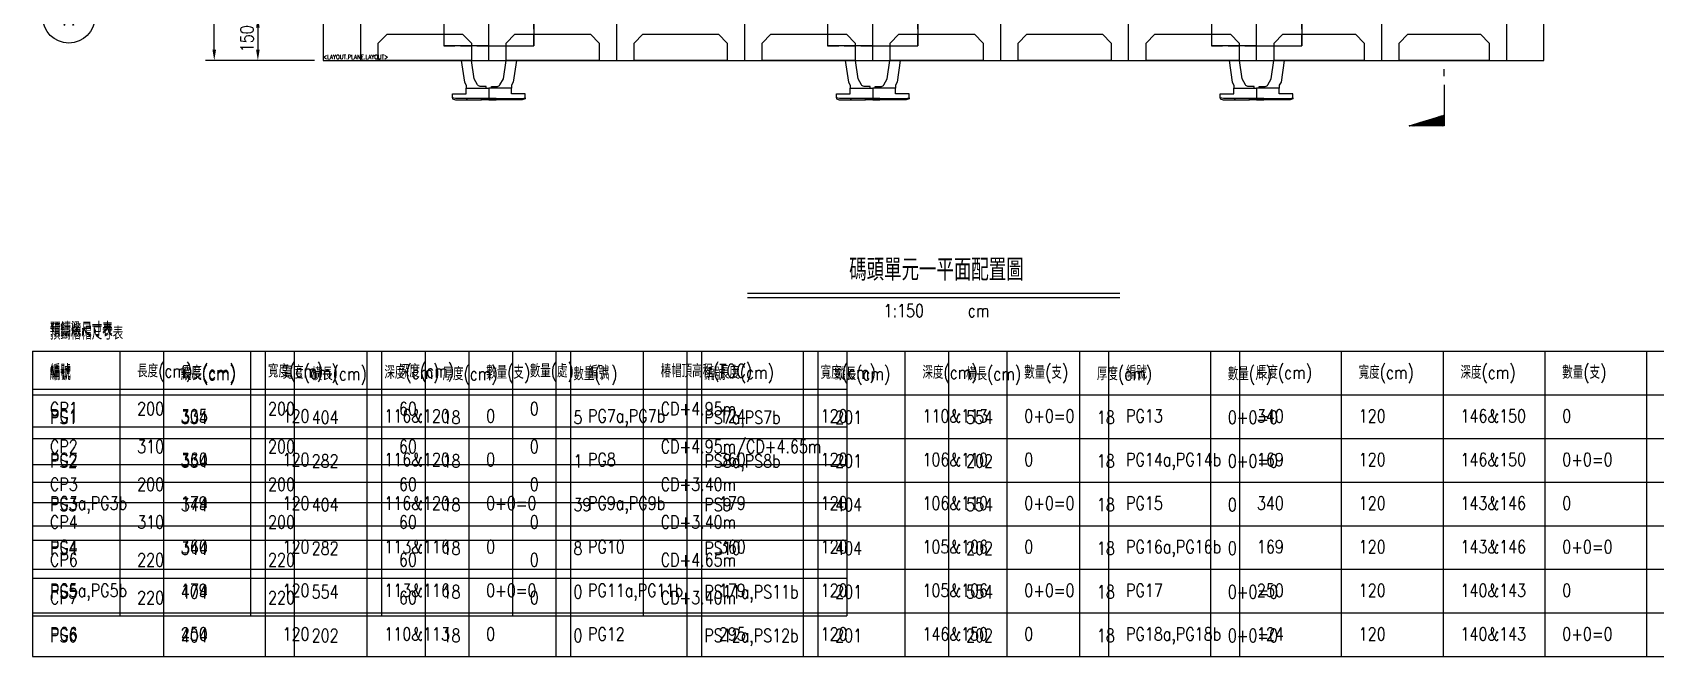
# Model space of a CAD drawing. Extents: x -4754 to 9942, y -22015 to 3841.
# Drawn here: x -1158 to 4422, y -22015 to -19868 of the extents above; entities that cross this region are included whole.
import ezdxf
from ezdxf.enums import TextEntityAlignment as Align

# ---------------------------------------------------------------- set-up
doc = ezdxf.new("R2010")
doc.units = 0
doc.header["$LTSCALE"] = 3
doc.linetypes.add('CENTER', pattern=[2, 1.25, -0.25, 0.25, -0.25])
doc.linetypes.add('DASHED', pattern=[19.05, 12.7, -6.35])
doc.layers.get('0').update_dxf_attribs({"linetype": 'CONTINUOUS'})
doc.layers.add('HB_0', color=7, linetype='CONTINUOUS', transparency=0.5)
for name, color, linetype in [('HB_DIM', 1, 'CONTINUOUS'), ('HB_SYMBOLS', 7, 'CONTINUOUS'), ('HB_TXT_CTEXT', 2, 'CONTINUOUS'), ('RCAD.PARM.Trestle', 2, 'CONTINUOUS'), ('剖面線', 1, 'CONTINUOUS'), ('底圖', 7, 'CONTINUOUS'), ('防舷材', 7, 'CONTINUOUS'), ('預鑄梁', 7, 'CONTINUOUS'), ('預鑄樁帽', 6, 'CONTINUOUS'), ('預鑄版_TXT', 2, 'CONTINUOUS')]:
    doc.layers.add(name, color=color, linetype=linetype)
doc.styles.get("Standard").update_dxf_attribs({"font": 'ROMANS.shx', "width": 0.8, "bigfont": 'chineset.shx'})
doc.dimstyles.new('150cm', dxfattribs={"dimscale": 15, "dimtxt": 3, "dimasz": 2.5, "dimexe": 2, "dimexo": 2, "dimgap": 1, "dimtad": 1, "dimdsep": 46, "dimtxsty": 'Standard', "dimcen": 0, "dimclrt": 2, "dimadec": 0, "dimazin": 0, "dimtfac": 1, "dimtix": 1, "dimtmove": 2, "dimatfit": 3, "dimfxl": 1, "dimtolj": 1, "dimtzin": 0, "dimarcsym": 0})

# ---------------------------------------------------------------- blocks, each defined once
blk = doc.blocks.new('*D64')
at = {"layer": 'HB_DIM', "color": 0, "lineweight": -2}
for p, q in [((-188.2, -16984.7), (-563.2, -16984.7)), ((-533.2, -19927.2), (-533.2, -17022.2)), ((-188.2, -19964.7), (-563.2, -19964.7))]:
    blk.add_line(p, q, dxfattribs=at)
at = {"layer": 'HB_DIM', "color": 0}
for points in [[(-526.9, -17022.2), (-539.4, -17022.2), (-533.2, -16984.7)], [(-539.4, -19927.2), (-526.9, -19927.2), (-533.2, -19964.7)]]:
    blk.add_solid(points, dxfattribs=at)
at = {"layer": 'HB_DIM', "color": 2, "linetype": 'Continuous', "insert": (-570.7, -18474.7), "char_height": 45, "attachment_point": 5, "rotation": 90}
blk.add_mtext('\\A1;2980', dxfattribs=at)
blk = doc.blocks.new('gr_t')
at = {"layer": 'HB_SYMBOLS', "color": 4, "linetype": 'Continuous'}
blk.add_line((0, -6), (0, -15), dxfattribs=at)
blk.add_circle((0, 0), 6, dxfattribs=at)
at = {"layer": 'HB_SYMBOLS', "color": 4, "linetype": 'Continuous', "width": 0.8}
blk.add_attdef('A', text='', height=4.5, dxfattribs=at).set_placement((0, 0), align=Align.MIDDLE)
blk = doc.blocks.new('*D71')
at = {"layer": 'HB_DIM', "color": 0, "lineweight": -2}
for p, q in [((-188.2, -19814.7), (-413.2, -19814.7)), ((-383.2, -19852.2), (-383.2, -19927.2)), ((-188.2, -19964.7), (-413.2, -19964.7))]:
    blk.add_line(p, q, dxfattribs=at)
at = {"layer": 'HB_DIM', "color": 0}
for points in [[(-376.9, -19852.2), (-389.4, -19852.2), (-383.2, -19814.7)], [(-389.4, -19927.2), (-376.9, -19927.2), (-383.2, -19964.7)]]:
    blk.add_solid(points, dxfattribs=at)
at = {"layer": 'HB_DIM', "color": 2, "linetype": 'Continuous', "insert": (-420.7, -19889.7), "char_height": 45, "attachment_point": 5, "rotation": 90}
blk.add_mtext('\\A1;150', dxfattribs=at)
blk = doc.blocks.new('fender')
at = {"color": 7, "linetype": 'Continuous'}
for points in [[(-94.7, -0.1), (-83.8, -75), (-78, -85.1), (-78, -95.1)], [(94.7, -0.1), (83.8, -75), (78, -85.1), (78, -95.1)]]:
    blk.add_lwpolyline(points, dxfattribs=at)
for points in [[(-9, -95.1), (-9, -89.4, 0.414214), (-9.5, -88.9), (-29.8, -88.9, -0.272631), (-38.5, -83.9), (-50, -63.5), (-59.4, -0.1)], [(9, -95.1), (9, -89.4, -0.414214), (9.5, -88.9), (29.8, -88.9, 0.272631), (38.5, -83.9), (50, -63.5), (59.4, -0.1)]]:
    blk.add_lwpolyline(points, format="xyb", dxfattribs=at)
for points in [[(0, -95.1), (0, -131.1), (-114.4, -131.1), (-125, -127.9), (-125, -115.1), (-78, -115.1), (-78, -95.1)], [(0, -95.1), (0, -131.1), (114.4, -131.1), (125, -127.9), (125, -115.1), (78, -115.1), (78, -95.1)], [(-115, -135.1), (-75, -135.1), (-75, -131.1), (-114.4, -131.1), (-125, -127.9), (-125, -132.1)], [(-75, -131.1), (-75, -135.1), (-25, -135.1), (-25, -131.1)], [(0, -131.1), (0, -135.1), (-25, -135.1), (-25, -131.1)], [(0, -131.1), (0, -135.1), (25, -135.1), (25, -131.1)], [(75, -131.1), (75, -135.1), (25, -135.1), (25, -131.1)], [(115, -135.1), (75, -135.1), (75, -131.1), (114.4, -131.1), (125, -127.9), (125, -132.1)]]:
    blk.add_lwpolyline(points, close=True, dxfattribs=at)
blk = doc.blocks.new('title')
at = {"layer": 'HB_TXT_CTEXT', "color": 3}
blk.add_line((-639.6, 0), (639.6, 0), dxfattribs=at)
at = {"layer": 'HB_TXT_CTEXT', "color": 1}
blk.add_line((-639.6, -15), (639.6, -15), dxfattribs=at)
at = {"color": 3, "linetype": 'Continuous', "width": 0.8}
blk.add_attdef('碼頭單元五梁平面配置圖', text='', height=75, dxfattribs=at).set_placement((9.6, 82.5), align=Align.MIDDLE)
at = {"color": 2, "linetype": 'Continuous', "width": 0.8}
for tag, p in [('1:150', (-102.6, -60.5)), ('CM', (154.5, -60))]:
    blk.add_attdef(tag, text='', height=45, dxfattribs=at).set_placement(p, align=Align.MIDDLE)
blk = doc.blocks.new('*X3')
at = {"color": 0, "linetype": 'Continuous'}
for p, q in [((84.3, 269.21), (86.74, 271.65)), ((84.48, 269.21), (86.93, 271.66)), ((79, 269.21), (79.03, 269.24)), ((79.17, 269.21), (79.29, 269.32)), ((79.35, 269.21), (79.54, 269.4)), ((79.53, 269.21), (79.8, 269.48)), ((79.71, 269.21), (80.06, 269.56)), ((79.88, 269.21), (80.31, 269.64)), ((80.06, 269.21), (80.57, 269.72)), ((80.24, 269.21), (80.83, 269.8)), ((80.41, 269.21), (81.09, 269.88)), ((80.59, 269.21), (81.34, 269.96)), ((80.77, 269.21), (81.6, 270.04)), ((80.94, 269.21), (81.86, 270.12)), ((81.12, 269.21), (82.11, 270.2)), ((81.3, 269.21), (82.37, 270.29)), ((81.47, 269.21), (82.63, 270.37)), ((81.65, 269.21), (82.89, 270.45)), ((81.83, 269.21), (83.14, 270.53)), ((82, 269.21), (83.4, 270.61)), ((82.18, 269.21), (83.66, 270.69)), ((82.36, 269.21), (83.91, 270.77)), ((82.53, 269.21), (84.17, 270.85)), ((82.71, 269.21), (84.43, 270.93)), ((82.89, 269.21), (84.69, 271.01)), ((83.06, 269.21), (84.94, 271.09)), ((83.24, 269.21), (85.2, 271.17)), ((83.42, 269.21), (85.46, 271.25)), ((83.59, 269.21), (85.71, 271.33)), ((83.77, 269.21), (85.97, 271.41)), ((83.95, 269.21), (86.23, 271.49)), ((84.12, 269.21), (86.49, 271.57)), ((84.65, 269.21), (86.93, 271.48)), ((84.83, 269.21), (86.93, 271.31)), ((85.01, 269.21), (86.93, 271.13)), ((85.19, 269.21), (86.93, 270.95)), ((85.36, 269.21), (86.93, 270.78)), ((85.54, 269.21), (86.93, 270.6)), ((85.72, 269.21), (86.93, 270.42)), ((85.89, 269.21), (86.93, 270.25)), ((86.07, 269.21), (86.93, 270.07)), ((86.25, 269.21), (86.93, 269.89)), ((86.42, 269.21), (86.93, 269.72)), ((86.6, 269.21), (86.93, 269.54)), ((86.78, 269.21), (86.93, 269.36))]:
    blk.add_line(p, q, dxfattribs=at)
blk = doc.blocks.new('SEND-n')
at = {"color": 3}
for p, q in [((9.44, 0), (0, 0)), ((11.42, 0), (13, 0))]:
    blk.add_line(p, q, dxfattribs=at)
at = {"color": 2, "linetype": 'Continuous'}
blk.add_lwpolyline([(0, 0), (0, 8), (2.5, 0)], close=True, dxfattribs=at)
at = {"color": 2, "linetype": 'Continuous', "rotation": 270}
blk.add_blockref('*X3', (-269.21, 86.93), dxfattribs=at)

msp = doc.modelspace()

# ---------------------------------------------------------------- linework, layer by layer
at = {"layer": 'HB_0', "color": 1, "linetype": 'Continuous'}
for points in [[(-1158.156, -20964.682), (-1158.156, -22014.682)], [(-1158.156, -20964.682), (691.844, -20964.682)], [(-1158.156, -20964.682), (-1158.156, -21874.682)], [(-1158.156, -20964.682), (1641.844, -20964.682)], [(-1158.156, -20964.682), (-1158.156, -22014.682)], [(-1158.156, -20964.682), (1091.844, -20964.682)], [(-858.156, -20964.682), (-858.156, -21874.682)], [(-708.156, -20964.682), (-708.156, -22014.682)], [(-708.156, -20964.682), (-708.156, -22014.682)], [(-408.156, -20964.682), (-408.156, -21874.682)], [(-358.156, -20964.682), (-358.156, -22014.682)], [(-258.156, -20964.682), (-258.156, -22014.682)], [(-8.156, -20964.682), (-8.156, -22014.682)], [(41.844, -20964.682), (41.844, -21874.682)], [(191.844, -20964.682), (191.844, -22014.682)], [(341.844, -20964.682), (341.844, -22014.682)], [(491.844, -20964.682), (491.844, -21874.682)], [(641.844, -20964.682), (641.844, -22014.682)], [(691.844, -20964.682), (691.844, -22014.682)], [(691.844, -20964.682), (691.844, -22014.682)], [(691.844, -20964.682), (2541.844, -20964.682)], [(941.844, -20964.682), (941.844, -21874.682)], [(1091.844, -20964.682), (1091.844, -22014.682)], [(1091.844, -20964.682), (1091.844, -22014.682)], [(1091.844, -20964.682), (3341.844, -20964.682)], [(1141.844, -20964.682), (1141.844, -22014.682)], [(1491.844, -20964.682), (1491.844, -22014.682)], [(1541.844, -20964.682), (1541.844, -22014.682)], [(1641.844, -20964.682), (1641.844, -21874.682)], [(1841.844, -20964.682), (1841.844, -22014.682)], [(1991.844, -20964.682), (1991.844, -22014.682)], [(2191.844, -20964.682), (2191.844, -22014.682)], [(2441.844, -20964.682), (2441.844, -22014.682)], [(2541.844, -20964.682), (2541.844, -22014.682)], [(2541.844, -20964.682), (2541.844, -22014.682)], [(2541.844, -20964.682), (4391.844, -20964.682)], [(2891.844, -20964.682), (2891.844, -22014.682)], [(2991.844, -20964.682), (2991.844, -22014.682)], [(3341.844, -20964.682), (3341.844, -22014.682)], [(3341.844, -20964.682), (3341.844, -22014.682)], [(3691.844, -20964.682), (3691.844, -22014.682)], [(4041.844, -20964.682), (4041.844, -22014.682)], [(4391.844, -20964.682), (4391.844, -22014.682)], [(4391.844, -20964.682), (4391.844, -22014.682)], [(4391.844, -20964.682), (6241.844, -20964.682)], [(-1158.156, -21094.682), (1641.844, -21094.682)], [(-1158.156, -21114.682), (691.844, -21114.682)], [(-1158.156, -21114.682), (1091.844, -21114.682)], [(691.844, -21114.682), (2541.844, -21114.682)], [(1091.844, -21114.682), (3341.844, -21114.682)], [(2541.844, -21114.682), (4391.844, -21114.682)], [(4391.844, -21114.682), (6241.844, -21114.682)], [(-1158.156, -21224.682), (1641.844, -21224.682)], [(-1158.156, -21264.682), (691.844, -21264.682)], [(-1158.156, -21264.682), (1091.844, -21264.682)], [(691.844, -21264.682), (2541.844, -21264.682)], [(1091.844, -21264.682), (3341.844, -21264.682)], [(2541.844, -21264.682), (4391.844, -21264.682)], [(4391.844, -21264.682), (6241.844, -21264.682)], [(-1158.156, -21354.682), (1641.844, -21354.682)], [(-1158.156, -21414.682), (691.844, -21414.682)], [(-1158.156, -21414.682), (1091.844, -21414.682)], [(691.844, -21414.682), (2541.844, -21414.682)], [(1091.844, -21414.682), (3341.844, -21414.682)], [(2541.844, -21414.682), (4391.844, -21414.682)], [(4391.844, -21414.682), (6241.844, -21414.682)], [(-1158.156, -21484.682), (1641.844, -21484.682)], [(-1158.156, -21564.682), (691.844, -21564.682)], [(-1158.156, -21564.682), (1091.844, -21564.682)], [(691.844, -21564.682), (2541.844, -21564.682)], [(1091.844, -21564.682), (3341.844, -21564.682)], [(2541.844, -21564.682), (4391.844, -21564.682)], [(4391.844, -21564.682), (6241.844, -21564.682)], [(-1158.156, -21614.682), (1641.844, -21614.682)], [(-1158.156, -21714.682), (691.844, -21714.682)], [(-1158.156, -21714.682), (1091.844, -21714.682)], [(-1158.156, -21744.682), (1641.844, -21744.682)], [(691.844, -21714.682), (2541.844, -21714.682)], [(1091.844, -21714.682), (3341.844, -21714.682)], [(2541.844, -21714.682), (4391.844, -21714.682)], [(4391.844, -21714.682), (6241.844, -21714.682)], [(-1158.156, -21864.682), (691.844, -21864.682)], [(-1158.156, -21864.682), (1091.844, -21864.682)], [(-1158.156, -21874.682), (1641.844, -21874.682)], [(691.844, -21864.682), (2541.844, -21864.682)], [(1091.844, -21864.682), (3341.844, -21864.682)], [(2541.844, -21864.682), (4391.844, -21864.682)], [(4391.844, -21864.682), (6241.844, -21864.682)], [(-1158.156, -22014.682), (691.844, -22014.682)], [(-1158.156, -22014.682), (1091.844, -22014.682)], [(691.844, -22014.682), (2541.844, -22014.682)], [(1091.844, -22014.682), (3341.844, -22014.682)], [(2541.844, -22014.682), (4391.844, -22014.682)], [(4391.844, -22014.682), (6241.844, -22014.682)]]:
    msp.add_lwpolyline(points, dxfattribs=at)
at = {"layer": '底圖', "color": 4, "linetype": 'Continuous'}
for points in [[(-158.156, -19964.682), (4038.844, -19964.682), (4038.844, -16984.682), (-158.156, -16984.682), (-158.156, -19964.682)], [(30.844, -19904.682), (60.844, -19874.682), (320.844, -19874.682), (350.844, -19904.682), (350.844, -19964.682), (350.844, -19964.682), (30.844, -19964.682), (30.844, -19964.682), (30.844, -19904.682)], [(470.844, -19904.682), (500.844, -19874.682), (760.844, -19874.682), (790.844, -19904.682), (790.844, -19964.682), (790.844, -19964.682), (470.844, -19964.682), (470.844, -19964.682), (470.844, -19904.682)], [(910.844, -19904.682), (940.844, -19874.682), (1200.844, -19874.682), (1230.844, -19904.682), (1230.844, -19964.682), (1230.844, -19964.682), (910.844, -19964.682), (910.844, -19964.682), (910.844, -19904.682)], [(1350.844, -19904.682), (1380.844, -19874.682), (1640.844, -19874.682), (1670.844, -19904.682), (1670.844, -19964.682), (1670.844, -19964.682), (1350.844, -19964.682), (1350.844, -19964.682), (1350.844, -19904.682)], [(1790.844, -19904.682), (1820.844, -19874.682), (2080.844, -19874.682), (2110.844, -19904.682), (2110.844, -19964.682), (2110.844, -19964.682), (1790.844, -19964.682), (1790.844, -19964.682), (1790.844, -19904.682)], [(2230.844, -19904.682), (2260.844, -19874.682), (2520.844, -19874.682), (2550.844, -19904.682), (2550.844, -19964.682), (2550.844, -19964.682), (2230.844, -19964.682), (2230.844, -19964.682), (2230.844, -19904.682)], [(2670.844, -19904.682), (2700.844, -19874.682), (2960.844, -19874.682), (2990.844, -19904.682), (2990.844, -19964.682), (2990.844, -19964.682), (2670.844, -19964.682), (2670.844, -19964.682), (2670.844, -19904.682)], [(3110.844, -19904.682), (3140.844, -19874.682), (3390.844, -19874.682), (3420.844, -19904.682), (3420.844, -19964.682), (3420.844, -19964.682), (3110.844, -19964.682), (3110.844, -19964.682), (3110.844, -19904.682)], [(3540.844, -19904.682), (3570.844, -19874.682), (3820.844, -19874.682), (3850.844, -19904.682), (3850.844, -19964.682), (3850.844, -19964.682), (3540.844, -19964.682), (3540.844, -19964.682), (3540.844, -19904.682)]]:
    msp.add_lwpolyline(points, dxfattribs=at)
at = {"layer": '底圖', "color": 252, "linetype": 'CENTER', "ltscale": 150}
for points in [[(-29.156, -19964.682), (-29.156, -16984.682)], [(410.844, -19964.682), (410.844, -16984.682)], [(850.844, -19964.682), (850.844, -16984.682)], [(1290.844, -19964.682), (1290.844, -16984.682)], [(1730.844, -19964.682), (1730.844, -16984.682)], [(2170.844, -19964.682), (2170.844, -16984.682)], [(2610.844, -19964.682), (2610.844, -16984.682)], [(3050.844, -19964.682), (3050.844, -16984.682)], [(3480.844, -19964.682), (3480.844, -16984.682)], [(3910.844, -19964.682), (3910.844, -16984.682)]]:
    msp.add_lwpolyline(points, dxfattribs=at)
at = {"layer": '預鑄梁', "color": 1, "linetype": 'Continuous'}
for points in [[(255.844, -19814.682), (255.844, -19914.682)], [(565.844, -19814.682), (565.844, -19914.682)], [(1575.844, -19814.682), (1575.844, -19914.682)], [(1885.844, -19814.682), (1885.844, -19914.682)], [(2895.844, -19814.682), (2895.844, -19914.682)], [(3205.844, -19814.682), (3205.844, -19914.682)], [(410.844, -19914.682), (255.844, -19914.682)], [(410.844, -19914.682), (565.844, -19914.682)], [(1730.844, -19914.682), (1575.844, -19914.682)], [(1730.844, -19914.682), (1885.844, -19914.682)], [(3050.844, -19914.682), (2895.844, -19914.682)], [(3050.844, -19914.682), (3205.844, -19914.682)]]:
    msp.add_lwpolyline(points, dxfattribs=at)
at = {"layer": '預鑄樁帽', "linetype": 'DASHED'}
for points in [[(255.844, -19914.682), (565.844, -19914.682), (565.844, -19714.682), (255.844, -19714.682), (255.844, -19914.682)], [(1575.844, -19914.682), (1885.844, -19914.682), (1885.844, -19714.682), (1575.844, -19714.682), (1575.844, -19914.682)], [(2895.844, -19914.682), (3205.844, -19914.682), (3205.844, -19714.682), (2895.844, -19714.682), (2895.844, -19914.682)]]:
    msp.add_lwpolyline(points, dxfattribs=at)

# ---------------------------------------------------------------- block references
at = {"layer": 'HB_TXT_CTEXT', "linetype": 'Continuous', "rotation": 360}
msp.add_blockref('title', (1940.344, -20764.682), dxfattribs=at).add_auto_attribs({'碼頭單元五梁平面配置圖': '碼頭單元一平面配置圖', '1:150': '1:150', 'CM': 'cm'})
at = {"layer": '剖面線', "linetype": 'Continuous', "xscale": 15, "yscale": 15, "zscale": 15, "rotation": 89.99999999912194}
msp.add_blockref('SEND-n', (3695.844, -20189.682), dxfattribs=at)
at = {"layer": '底圖'}
ref = msp.add_blockref('gr_t', (-1033.156, -19814.682), dxfattribs=dict(at, xscale=15, yscale=15, zscale=15, rotation=89.99999999999999))
ref.add_attrib('A', 'A', dxfattribs={"layer": 'HB_SYMBOLS', "color": 4, "linetype": 'Continuous', "height": 60, "width": 0.8}).set_placement((-1033.156, -19814.682), align=Align.MIDDLE)
at = {"layer": '防舷材'}
for p in [(410.844, -19964.682), (1730.844, -19964.682), (3050.844, -19964.682)]:
    msp.add_blockref('fender', p, dxfattribs=at)

# ---------------------------------------------------------------- texts
at = {"layer": 'RCAD.PARM.Trestle', "color": 2, "linetype": 'Continuous', "width": 0.8}
msp.add_text('<LAYOUT.PLANE.LAYOUT>', height=15, rotation=360, dxfattribs=at).set_placement((-158.156, -19964.682), align=Align.BOTTOM_LEFT)
at = {"layer": '預鑄版_TXT', "linetype": 'Continuous', "width": 0.8}
for s, p in [('預鑄梁尺寸表', (-1098.156, -20909.682)), ('預鑄版尺寸表', (-1098.156, -20914.682)), ('預鑄樁帽尺寸表', (-1098.156, -20924.682)), ('編號', (-1098.156, -21054.682)), ('編號', (-1098.156, -21059.682)), ('編號', (-1098.156, -21064.682)), ('長度(cm)', (-798.156, -21054.682)), ('縱長(cm)', (-648.156, -21064.682)), ('長度(cm)', (-648.156, -21059.682)), ('寬度(cm)', (-348.156, -21054.682)), ('寬度(cm)', (-298.156, -21059.682)), ('橫長(cm)', (-198.156, -21064.682)), ('深度(cm)', (51.844, -21059.682)), ('深度(cm)', (101.844, -21054.682)), ('厚度(cm)', (251.844, -21064.682)), ('數量(支)', (401.844, -21059.682)), ('數量(處)', (551.844, -21054.682)), ('數量(片)', (701.844, -21064.682)), ('編號', (751.844, -21059.682)), ('椿帽頂高程(TOC)', (1001.844, -21054.682)), ('編號', (1151.844, -21064.682)), ('長度(cm)', (1201.844, -21059.682)), ('寬度(cm)', (1551.844, -21059.682)), ('縱長(cm)', (1601.844, -21064.682)), ('深度(cm)', (1901.844, -21059.682)), ('橫長(cm)', (2051.844, -21064.682)), ('數量(支)', (2251.844, -21059.682)), ('厚度(cm)', (2501.844, -21064.682)), ('編號', (2601.844, -21059.682)), ('數量(片)', (2951.844, -21064.682)), ('長度(cm)', (3051.844, -21059.682)), ('寬度(cm)', (3401.844, -21059.682)), ('深度(cm)', (3751.844, -21059.682)), ('數量(支)', (4101.844, -21059.682)), ('CP1', (-1098.156, -21184.682)), ('200', (-798.156, -21184.682)), ('200', (-348.156, -21184.682)), ('60', (101.844, -21184.682)), ('0', (551.844, -21184.682)), ('CD+4.95m', (1001.844, -21184.682)), ('PG1', (-1098.156, -21209.682)), ('PS1', (-1098.156, -21214.682)), ('305', (-648.156, -21209.682)), ('334', (-648.156, -21214.682)), ('120', (-298.156, -21209.682)), ('404', (-198.156, -21214.682)), ('116&120', (51.844, -21209.682)), ('18', (251.844, -21214.682)), ('0', (401.844, -21209.682)), ('5', (701.844, -21214.682)), ('PG7a,PG7b', (751.844, -21209.682)), ('PS7a,PS7b', (1151.844, -21214.682)), ('124', (1201.844, -21209.682)), ('120', (1551.844, -21209.682)), ('201', (1601.844, -21214.682)), ('110&113', (1901.844, -21209.682)), ('554', (2051.844, -21214.682)), ('0+0=0', (2251.844, -21209.682)), ('18', (2501.844, -21214.682)), ('PG13', (2601.844, -21209.682)), ('0+0=0', (2951.844, -21214.682)), ('340', (3051.844, -21209.682)), ('120', (3401.844, -21209.682)), ('146&150', (3751.844, -21209.682)), ('0', (4101.844, -21209.682)), ('CD+4.95m/CD+4.65m', (1001.844, -21314.682)), ('CP2', (-1098.156, -21314.682)), ('PG2', (-1098.156, -21359.682)), ('310', (-798.156, -21314.682)), ('360', (-648.156, -21359.682)), ('200', (-348.156, -21314.682)), ('120', (-298.156, -21359.682)), ('116&120', (51.844, -21359.682)), ('60', (101.844, -21314.682)), ('0', (401.844, -21359.682)), ('0', (551.844, -21314.682)), ('PG8', (751.844, -21359.682)), ('360', (1201.844, -21359.682)), ('120', (1551.844, -21359.682)), ('106&110', (1901.844, -21359.682)), ('0', (2251.844, -21359.682)), ('PG14a,PG14b', (2601.844, -21359.682)), ('169', (3051.844, -21359.682)), ('120', (3401.844, -21359.682)), ('146&150', (3751.844, -21359.682)), ('0+0=0', (4101.844, -21359.682)), ('PS2', (-1098.156, -21364.682)), ('334', (-648.156, -21364.682)), ('282', (-198.156, -21364.682)), ('18', (251.844, -21364.682)), ('1', (701.844, -21364.682)), ('PS8a,PS8b', (1151.844, -21364.682)), ('201', (1601.844, -21364.682)), ('202', (2051.844, -21364.682)), ('18', (2501.844, -21364.682)), ('0+0=0', (2951.844, -21364.682)), ('CP3', (-1098.156, -21444.682)), ('200', (-798.156, -21444.682)), ('200', (-348.156, -21444.682)), ('60', (101.844, -21444.682)), ('0', (551.844, -21444.682)), ('CD+3.40m', (1001.844, -21444.682)), ('PG3a,PG3b', (-1098.156, -21509.682)), ('PS3', (-1098.156, -21514.682)), ('344', (-648.156, -21514.682)), ('179', (-648.156, -21509.682)), ('120', (-298.156, -21509.682)), ('404', (-198.156, -21514.682)), ('116&120', (51.844, -21509.682)), ('18', (251.844, -21514.682)), ('0+0=0', (401.844, -21509.682)), ('39', (701.844, -21514.682)), ('PG9a,PG9b', (751.844, -21509.682)), ('PS9', (1151.844, -21514.682)), ('179', (1201.844, -21509.682)), ('120', (1551.844, -21509.682)), ('404', (1601.844, -21514.682)), ('106&110', (1901.844, -21509.682)), ('554', (2051.844, -21514.682)), ('0+0=0', (2251.844, -21509.682)), ('18', (2501.844, -21514.682)), ('PG15', (2601.844, -21509.682)), ('0', (2951.844, -21514.682)), ('340', (3051.844, -21509.682)), ('120', (3401.844, -21509.682)), ('143&146', (3751.844, -21509.682)), ('0', (4101.844, -21509.682)), ('CP4', (-1098.156, -21574.682)), ('310', (-798.156, -21574.682)), ('200', (-348.156, -21574.682)), ('60', (101.844, -21574.682)), ('0', (551.844, -21574.682)), ('CD+3.40m', (1001.844, -21574.682)), ('PG4', (-1098.156, -21659.682)), ('PS4', (-1098.156, -21664.682)), ('360', (-648.156, -21659.682)), ('344', (-648.156, -21664.682)), ('120', (-298.156, -21659.682)), ('282', (-198.156, -21664.682)), ('113&116', (51.844, -21659.682)), ('18', (251.844, -21664.682)), ('0', (401.844, -21659.682)), ('8', (701.844, -21664.682)), ('PG10', (751.844, -21659.682)), ('PS10', (1151.844, -21664.682)), ('360', (1201.844, -21659.682)), ('120', (1551.844, -21659.682)), ('404', (1601.844, -21664.682)), ('105&106', (1901.844, -21659.682)), ('202', (2051.844, -21664.682)), ('0', (2251.844, -21659.682)), ('18', (2501.844, -21664.682)), ('PG16a,PG16b', (2601.844, -21659.682)), ('0', (2951.844, -21664.682)), ('169', (3051.844, -21659.682)), ('120', (3401.844, -21659.682)), ('143&146', (3751.844, -21659.682)), ('0+0=0', (4101.844, -21659.682)), ('CP6', (-1098.156, -21704.682)), ('220', (-798.156, -21704.682)), ('220', (-348.156, -21704.682)), ('60', (101.844, -21704.682)), ('0', (551.844, -21704.682)), ('CD+4.65m', (1001.844, -21704.682)), ('CP7', (-1098.156, -21834.682)), ('PG5a,PG5b', (-1098.156, -21809.682)), ('PS5', (-1098.156, -21814.682)), ('220', (-798.156, -21834.682)), ('404', (-648.156, -21814.682)), ('179', (-648.156, -21809.682)), ('220', (-348.156, -21834.682)), ('120', (-298.156, -21809.682)), ('554', (-198.156, -21814.682)), ('113&116', (51.844, -21809.682)), ('60', (101.844, -21834.682)), ('18', (251.844, -21814.682)), ('0+0=0', (401.844, -21809.682)), ('0', (551.844, -21834.682)), ('0', (701.844, -21814.682)), ('PG11a,PG11b', (751.844, -21809.682)), ('CD+3.40m', (1001.844, -21834.682)), ('PS11a,PS11b', (1151.844, -21814.682)), ('179', (1201.844, -21809.682)), ('120', (1551.844, -21809.682)), ('201', (1601.844, -21814.682)), ('105&106', (1901.844, -21809.682)), ('554', (2051.844, -21814.682)), ('0+0=0', (2251.844, -21809.682)), ('18', (2501.844, -21814.682)), ('PG17', (2601.844, -21809.682)), ('0+0=0', (2951.844, -21814.682)), ('250', (3051.844, -21809.682)), ('120', (3401.844, -21809.682)), ('140&143', (3751.844, -21809.682)), ('0', (4101.844, -21809.682)), ('PG6', (-1098.156, -21959.682)), ('PS6', (-1098.156, -21964.682)), ('250', (-648.156, -21959.682)), ('404', (-648.156, -21964.682)), ('120', (-298.156, -21959.682)), ('202', (-198.156, -21964.682)), ('110&113', (51.844, -21959.682)), ('18', (251.844, -21964.682)), ('0', (401.844, -21959.682)), ('0', (701.844, -21964.682)), ('PG12', (751.844, -21959.682)), ('PS12a,PS12b', (1151.844, -21964.682)), ('295', (1201.844, -21959.682)), ('120', (1551.844, -21959.682)), ('201', (1601.844, -21964.682)), ('146&150', (1901.844, -21959.682)), ('202', (2051.844, -21964.682)), ('0', (2251.844, -21959.682)), ('18', (2501.844, -21964.682)), ('PG18a,PG18b', (2601.844, -21959.682)), ('0+0=0', (2951.844, -21964.682)), ('124', (3051.844, -21959.682)), ('120', (3401.844, -21959.682)), ('140&143', (3751.844, -21959.682)), ('0+0=0', (4101.844, -21959.682))]:
    msp.add_text(s, height=45, dxfattribs=at).set_placement(p)

# ---------------------------------------------------------------- dimensions: what is measured, and where the dimension line sits
at = {"layer": 'HB_DIM'}
for base, p1, p2, picture, middle in [((-533.156, -16984.682), (-158.156, -19964.682), (-158.156, -16984.682), '*D64', (-570.656, -18474.682)), ((-383.156, -19964.682), (-158.156, -19814.682), (-158.156, -19964.682), '*D71', (-420.656, -19889.682))]:
    dim = msp.add_linear_dim(base=base, p1=p1, p2=p2, angle=90, dimstyle='150cm', dxfattribs=at)
    dim.commit()
    dim.dimension.update_dxf_attribs({"geometry": picture, "text_midpoint": middle})

doc.saveas('drawing.dxf')
